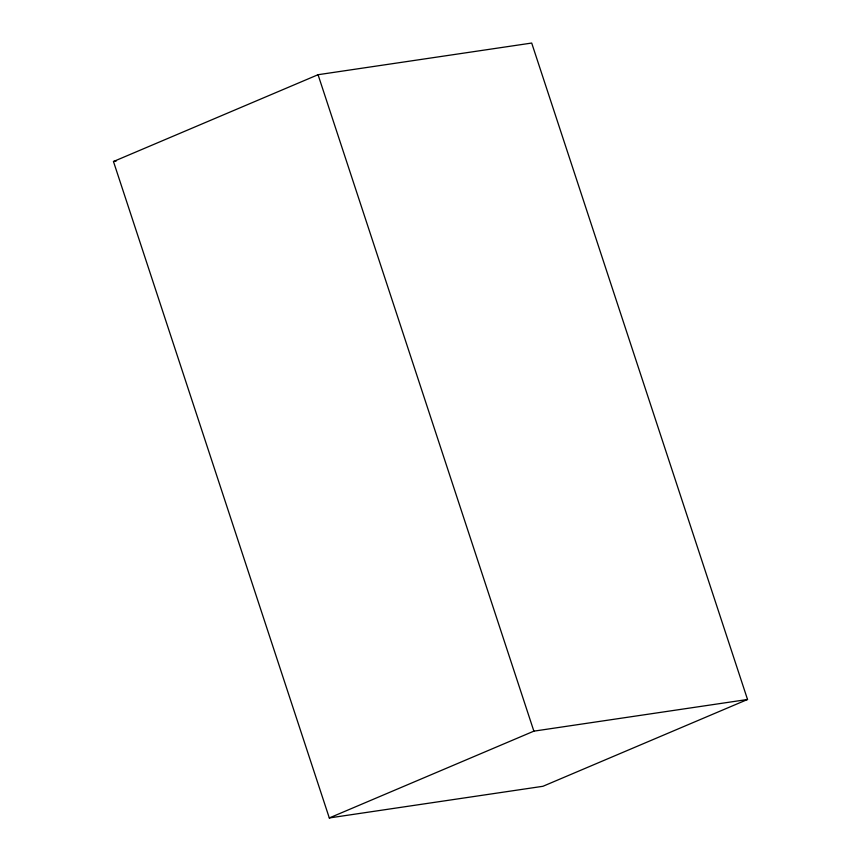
<?xml version="1.0" encoding="UTF-8"?>
<svg xmlns="http://www.w3.org/2000/svg" width="861" height="861" viewBox="0 0 861 861"><rect width="100%" height="100%" fill="white"/><g stroke="black" fill="none" stroke-linecap="round" stroke-linejoin="round"><path stroke-width="1.29" d="M113.469 161.513L318.053 74.713L531.7 43.05L747.531 699.487L542.947 786.287L329.3 817.95L113.469 161.513L116.127 161.115M329.3 817.95L533.874 731.15L747.531 699.487M318.053 74.713L533.874 731.15"/></g></svg>
